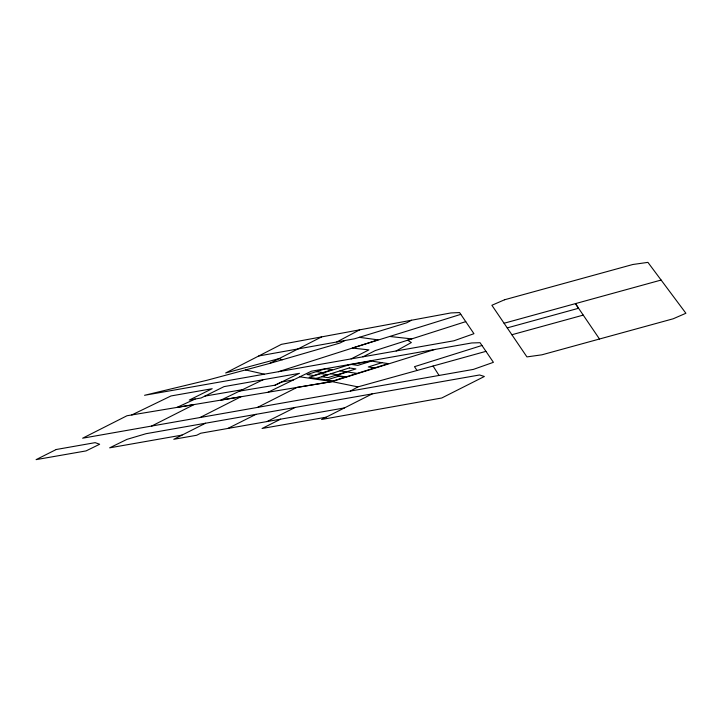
<?xml version="1.0" encoding="UTF-8"?>
<svg xmlns="http://www.w3.org/2000/svg" width="722" height="722" viewBox="0 0 722 722"><rect width="100%" height="100%" fill="white"/><g stroke="black" fill="none" stroke-linecap="round" stroke-linejoin="round"><path stroke-width="1.08" d="M396.152 350.955L411.359 342.544L407.659 340.206L411.784 338.889L390.223 336.524M350.378 391.062L357.932 386.884L485.951 351.352L493.415 362.327L473.379 369.402L82.633 438.2L126.991 415.746L194.047 404.573L151.638 426.052M411.468 320.243L406.676 322.815L354.52 338.798L258.783 355.964L225.634 372.976L279.017 358.626L282.239 359.782M336.804 341.966L359.682 329.837M258.783 355.964L281.381 344.349L450.907 312.933L459.58 312.563L473.948 333.699L453.912 340.784L144.553 395.295L207.16 380.223L269.523 363.473L339.999 343.013L344.945 340.504M269.523 363.473L321.633 336.894M200.021 417.533L240.949 396.757L220.941 400.096L263.079 379.736M362.949 356.812L375.25 350.567L465.744 321.633M205.526 423.218L173.776 439.292L196.646 435.267L200.698 433.236L344.466 407.921M351.118 358.897L368.915 349.881L352.381 348.067L460.798 314.359M257.492 407.416L296.995 387.416L331.985 381.595L434.671 349.493M372.254 393.86L321.597 419.491L441.765 397.993L484.372 376.487L479.579 374.971L146.097 433.687L126.946 439.373L109.654 447.839L182.088 435.086M267.095 421.54L295.136 407.443M280.614 419.166L262.068 428.489L326.091 417.217M227.809 428.462L256.021 414.329M239.56 391.098L275.028 385.187L299.486 373.319L224.046 386.613L201.149 397.966L189.281 400.06L212.178 388.707L170.988 395.963L131.765 414.951M275.028 385.187L281.58 382.01L293.421 379.925M195.211 399.013L176.926 407.425L268.033 392.254L311.326 371.234L471.737 342.959L480.076 342.715L485.951 351.352M278.43 371.704L378.039 339.863L359.33 337.318M481.953 345.468L414.473 366.677L417.045 370.485M316.353 378.4L328.104 374.709L320.911 373.635M371.46 361.108L357.805 365.386L351.605 364.466M326.831 379.962L338.582 376.279L344.945 377.227M381.929 362.67L368.283 366.957L374.646 367.904M504.082 323.248L661.117 280.055M507.232 327.896L578.566 308.267L575.425 303.619L599.486 339.015M511.88 334.737L583.223 315.117M204.94 396.089L242.502 389.672M268.033 392.254L331.985 381.595L357.932 386.884M340.044 370.855L346.587 371.83M357.119 373.4L347.3 371.938L336.163 375.431L345.982 376.902M316.362 371.622L322.905 372.597M330.757 373.77L337.309 374.745M299.856 376.803L331.985 381.595M245.498 369.926L264.369 374.186M433.074 366.027L439.057 375.449M56.217 449.508L36.1 459.634L86.062 450.907L99.654 444.247L95.142 442.649L56.217 449.508M504.597 299.756L491.881 305.28L526.934 356.903L541.933 354.809L673.211 318.781L685.9 313.258L647.914 262.366L632.824 264.496L504.597 299.756M325.64 368.707L307.076 374.537L313.628 375.512L332.183 369.682L325.64 368.707M348.239 365.061L309.151 377.326L333.194 380.918L388.301 363.617L371.036 361.045L348.239 365.061M349.322 367.94L321.48 376.685L328.032 377.66L355.874 368.924L349.322 367.94"/></g></svg>
